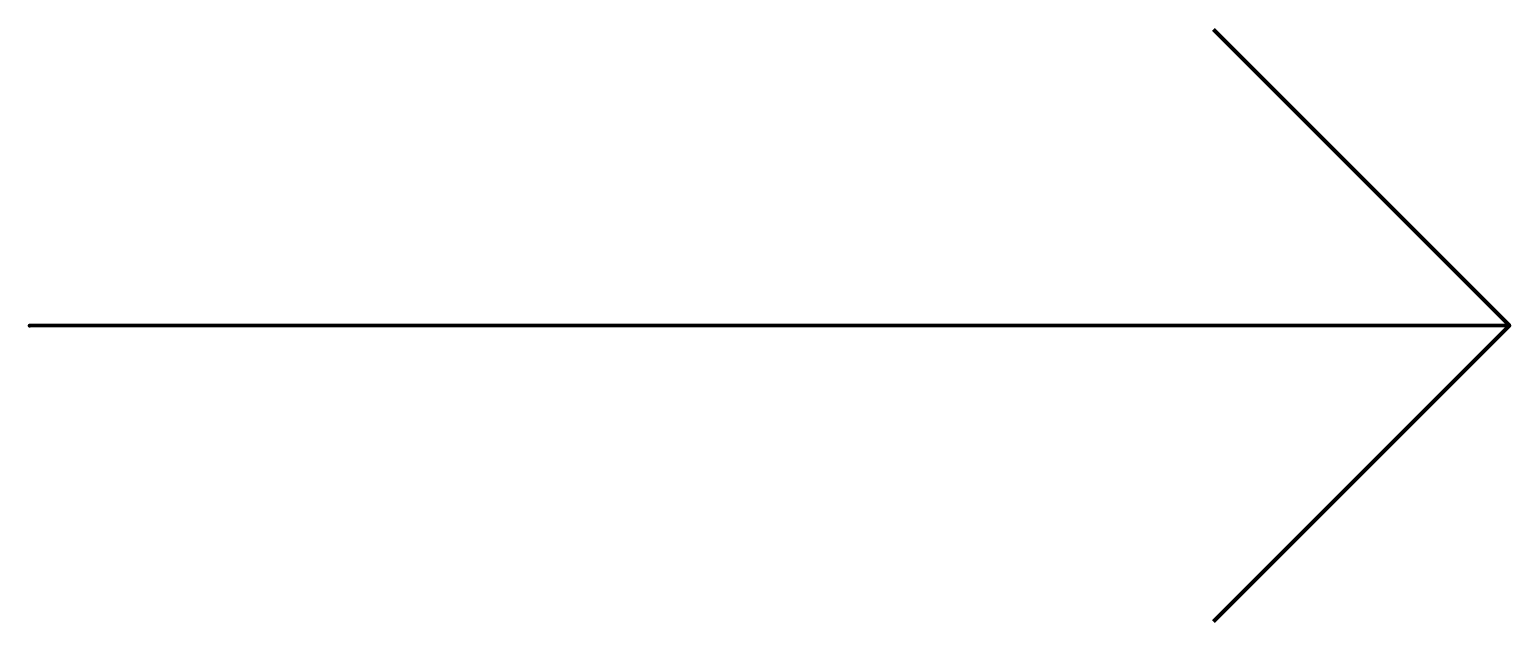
# Model space of a CAD drawing. Header units: millimetres. Extents: x 0 to 10, y -2 to 2.
import ezdxf

# ---------------------------------------------------------------- set-up
doc = ezdxf.new("R2010")
doc.units = ezdxf.units.MM
doc.layers.get('0').update_dxf_attribs({"linetype": 'CONTINUOUS', "lineweight": 0})

msp = doc.modelspace()

# ---------------------------------------------------------------- linework, layer by layer
at = {"color": 7, "linetype": 'CONTINUOUS', "lineweight": 70}
for p, q in [((8, 2), (10, 0)), ((0, 0), (10, 0)), ((10, 0), (8, -2))]:
    msp.add_line(p, q, dxfattribs=at)
for p in [(0, 0), (10, 0)]:
    msp.add_point(p, dxfattribs=at)

doc.saveas('drawing.dxf')
